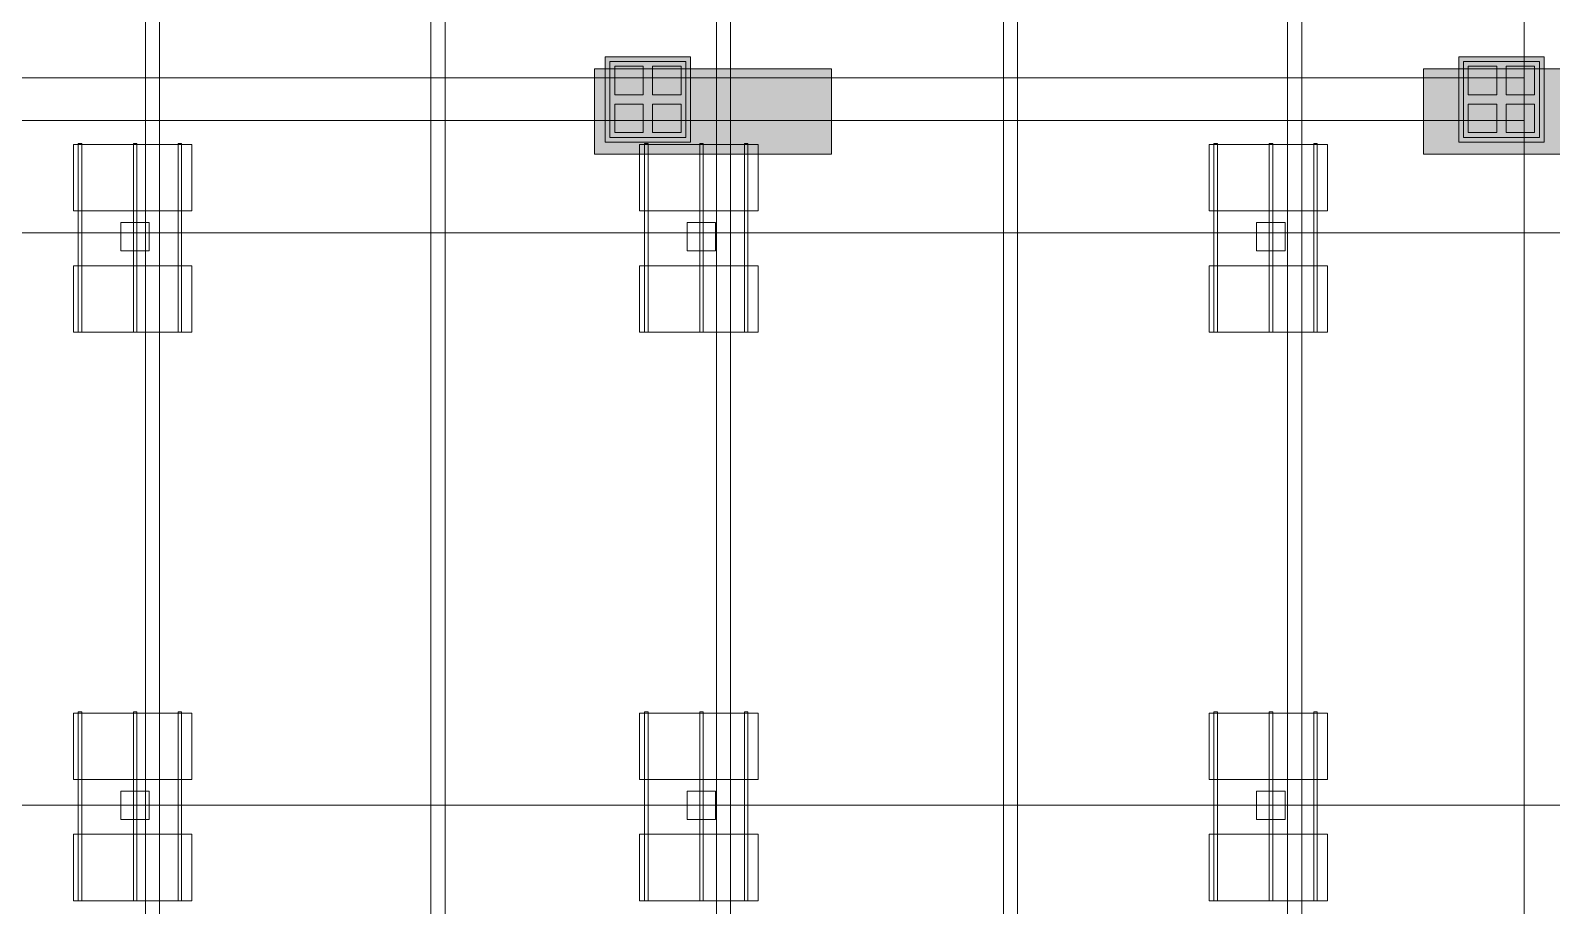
# Model space of a CAD drawing. Header units: inches. Extents: x -10671 to 1761, y -674 to 7170.
# Drawn here: x -7479 to -6837, y 2918 to 3287 of the extents above; entities that cross this region are included whole.
import ezdxf

# ---------------------------------------------------------------- set-up
doc = ezdxf.new("R2010")
doc.units = ezdxf.units.IN
doc.header["$LTSCALE"] = 19.2
doc.header["$MEASUREMENT"] = 0
for name, color, linetype, lineweight, true_color in [('DWG-bldg-utility box', 3, 'Continuous', 18, 0x00ff00), ('Venue-NO HANG ZONE', 7, 'Continuous', 15, 0xdd0000), ('Venue-Rigging Steel-High', 7, 'Continuous', 5, 0x800000), ('Venue-Rigging Steel-Low', 7, 'Continuous', 5, 0x0000dd)]:
    doc.layers.add(name, color=color, linetype=linetype, lineweight=lineweight, true_color=true_color)
for name, color, linetype, lineweight in [('Venue-Ceiling-Lights', 7, 'Continuous', 5), ('Venue-Ceiling-Lights Circuits', 7, 'Continuous', 5), ('Venue-Floor Pockets', 7, 'Continuous', 5)]:
    doc.layers.add(name, color=color, linetype=linetype, lineweight=lineweight)

# ---------------------------------------------------------------- blocks, each defined once
blk = doc.blocks.new('FLOORBOX')
at = {"layer": 'Venue-Floor Pockets', "linetype": 'Continuous', "lineweight": 0, "true_color": 0xaaaaaa}
blk.add_hatch(color=253, dxfattribs=at).paths.add_polyline_path([(-18, 18), (18, 18), (18, -18), (-18, -18)])
at = {"layer": 'Venue-Floor Pockets', "linetype": 'Continuous', "lineweight": 0, "true_color": 0xbbbbbb}
blk.add_hatch(color=9, dxfattribs=at).paths.add_polyline_path([(-16, 16), (16, 16), (16, -16), (-16, -16)])
at = {"layer": 'Venue-Floor Pockets', "linetype": 'Continuous', "lineweight": 0, "true_color": 0xdddddd}
for points in [[(-14, 14), (-2, 14), (-2, 2), (-14, 2)], [(2, 14), (14, 14), (14, 2), (2, 2)], [(-14, -2), (-2, -2), (-2, -14), (-14, -14)], [(2, -2), (14, -2), (14, -14), (2, -14)]]:
    blk.add_hatch(color=254, dxfattribs=at).paths.add_polyline_path(points)
at = {"layer": 'Venue-Floor Pockets', "color": 7, "linetype": 'Continuous', "lineweight": 5, "flags": 128}
for points in [[(-18, 18), (18, 18), (18, -18), (-18, -18)], [(-16, 16), (16, 16), (16, -16), (-16, -16)], [(-14, 14), (-2, 14), (-2, 2), (-14, 2)], [(2, 14), (14, 14), (14, 2), (2, 2)], [(-14, -2), (-2, -2), (-2, -14), (-14, -14)], [(2, -2), (14, -2), (14, -14), (2, -14)]]:
    blk.add_lwpolyline(points, close=True, dxfattribs=at)
blk = doc.blocks.new('Group-760-1')
at = {"layer": 'Venue-Ceiling-Lights', "color": 7, "linetype": 'Continuous', "lineweight": 5}
for points in [[(-7460.57, 3160.18, 355.98), (-7460.57, 3160.18, 359.98), (-7460.57, 3188.18, 359.98), (-7460.57, 3188.18, 355.98)], [(-7460.57, 3188.18, 355.98), (-7460.57, 3188.18, 359.98), (-7410.57, 3188.18, 359.98), (-7410.57, 3188.18, 355.98)], [(-7410.57, 3188.18, 359.98), (-7460.57, 3188.18, 359.98), (-7460.57, 3160.18, 359.98), (-7410.57, 3160.18, 359.98)], [(-7410.57, 3160.18, 355.98), (-7460.57, 3160.18, 355.98), (-7460.57, 3188.18, 355.98), (-7410.57, 3188.18, 355.98)], [(-7410.57, 3188.18, 355.98), (-7410.57, 3188.18, 359.98), (-7410.57, 3160.18, 359.98), (-7410.57, 3160.18, 355.98)], [(-7410.57, 3160.18, 355.98), (-7410.57, 3160.18, 359.98), (-7460.57, 3160.18, 359.98), (-7460.57, 3160.18, 355.98)]]:
    blk.add_3dface(points, dxfattribs=at)
blk = doc.blocks.new('Group-761-1')
at = {"layer": 'Venue-Ceiling-Lights', "color": 7, "linetype": 'Continuous', "lineweight": 5}
for points in [[(-7416.42, 3160.18, 360.05), (-7416.42, 3160.18, 361.05), (-7416.42, 3239.77, 361.05), (-7416.42, 3239.77, 360.05)], [(-7416.42, 3239.77, 360.05), (-7416.42, 3239.77, 361.05), (-7414.92, 3239.77, 361.05), (-7414.92, 3239.77, 360.05)], [(-7414.92, 3239.77, 361.05), (-7416.42, 3239.77, 361.05), (-7416.42, 3160.18, 361.05), (-7414.92, 3160.18, 361.05)], [(-7414.92, 3160.18, 360.05), (-7416.42, 3160.18, 360.05), (-7416.42, 3239.77, 360.05), (-7414.92, 3239.77, 360.05)], [(-7414.92, 3239.77, 360.05), (-7414.92, 3239.77, 361.05), (-7414.92, 3160.18, 361.05), (-7414.92, 3160.18, 360.05)], [(-7414.92, 3160.18, 360.05), (-7414.92, 3160.18, 361.05), (-7416.42, 3160.18, 361.05), (-7416.42, 3160.18, 360.05)]]:
    blk.add_3dface(points, dxfattribs=at)
blk = doc.blocks.new('Group-762-1')
at = {"layer": 'Venue-Ceiling-Lights', "color": 7, "linetype": 'Continuous', "lineweight": 5}
for points in [[(-7435.24, 3160.18, 360.05), (-7435.24, 3160.18, 361.05), (-7435.24, 3239.77, 361.05), (-7435.24, 3239.77, 360.05)], [(-7435.24, 3239.77, 360.05), (-7435.24, 3239.77, 361.05), (-7433.74, 3239.77, 361.05), (-7433.74, 3239.77, 360.05)], [(-7433.74, 3239.77, 361.05), (-7435.24, 3239.77, 361.05), (-7435.24, 3160.18, 361.05), (-7433.74, 3160.18, 361.05)], [(-7433.74, 3160.18, 360.05), (-7435.24, 3160.18, 360.05), (-7435.24, 3239.77, 360.05), (-7433.74, 3239.77, 360.05)], [(-7433.74, 3239.77, 360.05), (-7433.74, 3239.77, 361.05), (-7433.74, 3160.18, 361.05), (-7433.74, 3160.18, 360.05)], [(-7433.74, 3160.18, 360.05), (-7433.74, 3160.18, 361.05), (-7435.24, 3160.18, 361.05), (-7435.24, 3160.18, 360.05)]]:
    blk.add_3dface(points, dxfattribs=at)
blk = doc.blocks.new('Group-763-1')
at = {"layer": 'Venue-Ceiling-Lights', "color": 7, "linetype": 'Continuous', "lineweight": 5}
for points in [[(-7458.52, 3160.18, 360.05), (-7458.52, 3160.18, 361.05), (-7458.52, 3239.77, 361.05), (-7458.52, 3239.77, 360.05)], [(-7458.52, 3239.77, 360.05), (-7458.52, 3239.77, 361.05), (-7457.02, 3239.77, 361.05), (-7457.02, 3239.77, 360.05)], [(-7457.02, 3239.77, 361.05), (-7458.52, 3239.77, 361.05), (-7458.52, 3160.18, 361.05), (-7457.02, 3160.18, 361.05)], [(-7457.02, 3160.18, 360.05), (-7458.52, 3160.18, 360.05), (-7458.52, 3239.77, 360.05), (-7457.02, 3239.77, 360.05)], [(-7457.02, 3239.77, 360.05), (-7457.02, 3239.77, 361.05), (-7457.02, 3160.18, 361.05), (-7457.02, 3160.18, 360.05)], [(-7457.02, 3160.18, 360.05), (-7457.02, 3160.18, 361.05), (-7458.52, 3160.18, 361.05), (-7458.52, 3160.18, 360.05)]]:
    blk.add_3dface(points, dxfattribs=at)
blk = doc.blocks.new('Group-764-1')
at = {"layer": 'Venue-Ceiling-Lights', "color": 7, "linetype": 'Continuous', "lineweight": 5}
for points in [[(-7460.57, 3211.33, 355.98), (-7460.57, 3211.33, 359.98), (-7460.57, 3239.33, 359.98), (-7460.57, 3239.33, 355.98)], [(-7460.57, 3239.33, 355.98), (-7460.57, 3239.33, 359.98), (-7410.57, 3239.33, 359.98), (-7410.57, 3239.33, 355.98)], [(-7410.57, 3239.33, 359.98), (-7460.57, 3239.33, 359.98), (-7460.57, 3211.33, 359.98), (-7410.57, 3211.33, 359.98)], [(-7410.57, 3211.33, 355.98), (-7460.57, 3211.33, 355.98), (-7460.57, 3239.33, 355.98), (-7410.57, 3239.33, 355.98)], [(-7410.57, 3239.33, 355.98), (-7410.57, 3239.33, 359.98), (-7410.57, 3211.33, 359.98), (-7410.57, 3211.33, 355.98)], [(-7410.57, 3211.33, 355.98), (-7410.57, 3211.33, 359.98), (-7460.57, 3211.33, 359.98), (-7460.57, 3211.33, 355.98)]]:
    blk.add_3dface(points, dxfattribs=at)
blk = doc.blocks.new('Group-765-1')
at = {"layer": 'Venue-Ceiling-Lights', "color": 7, "linetype": 'Continuous', "lineweight": 5}
for points in [[(-7440.53, 3206.41, 350), (-7440.53, 3206.41, 356), (-7428.53, 3206.41, 356), (-7428.53, 3206.41, 350)], [(-7440.53, 3194.41, 350), (-7440.53, 3194.41, 356), (-7440.53, 3206.41, 356), (-7440.53, 3206.41, 350)], [(-7428.53, 3206.41, 356), (-7440.53, 3206.41, 356), (-7440.53, 3194.41, 356), (-7428.53, 3194.41, 356)], [(-7428.53, 3194.41, 350), (-7440.53, 3194.41, 350), (-7440.53, 3206.41, 350), (-7428.53, 3206.41, 350)], [(-7428.53, 3206.41, 350), (-7428.53, 3206.41, 356), (-7428.53, 3194.41, 356), (-7428.53, 3194.41, 350)], [(-7428.53, 3194.41, 350), (-7428.53, 3194.41, 356), (-7440.53, 3194.41, 356), (-7440.53, 3194.41, 350)]]:
    blk.add_3dface(points, dxfattribs=at)
blk = doc.blocks.new('Group-766-1')
at = {"layer": 'Venue-Ceiling-Lights', "color": 7}
for name in ['Group-764-1', 'Group-763-1', 'Group-762-1', 'Group-761-1', 'Group-760-1']:
    blk.add_blockref(name, (0, 0), dxfattribs=at)
at = {"layer": 'Venue-Ceiling-Lights', "color": 1, "true_color": 0xff0000}
blk.add_blockref('Group-765-1', (0, 0), dxfattribs=at)
blk = doc.blocks.new('Group-767-1')
at = {"layer": 'Venue-Ceiling-Lights', "color": 7, "linetype": 'Continuous', "lineweight": 5}
for points in [[(-7460.57, 2920.38, 355.98), (-7460.57, 2920.38, 359.98), (-7460.57, 2948.38, 359.98), (-7460.57, 2948.38, 355.98)], [(-7460.57, 2948.38, 355.98), (-7460.57, 2948.38, 359.98), (-7410.57, 2948.38, 359.98), (-7410.57, 2948.38, 355.98)], [(-7410.57, 2948.38, 359.98), (-7460.57, 2948.38, 359.98), (-7460.57, 2920.38, 359.98), (-7410.57, 2920.38, 359.98)], [(-7410.57, 2920.38, 355.98), (-7460.57, 2920.38, 355.98), (-7460.57, 2948.38, 355.98), (-7410.57, 2948.38, 355.98)], [(-7410.57, 2948.38, 355.98), (-7410.57, 2948.38, 359.98), (-7410.57, 2920.38, 359.98), (-7410.57, 2920.38, 355.98)], [(-7410.57, 2920.38, 355.98), (-7410.57, 2920.38, 359.98), (-7460.57, 2920.38, 359.98), (-7460.57, 2920.38, 355.98)]]:
    blk.add_3dface(points, dxfattribs=at)
blk = doc.blocks.new('Group-768-1')
at = {"layer": 'Venue-Ceiling-Lights', "color": 7, "linetype": 'Continuous', "lineweight": 5}
for points in [[(-7416.42, 2920.38, 360.05), (-7416.42, 2920.38, 361.05), (-7416.42, 2999.97, 361.05), (-7416.42, 2999.97, 360.05)], [(-7416.42, 2999.97, 360.05), (-7416.42, 2999.97, 361.05), (-7414.92, 2999.97, 361.05), (-7414.92, 2999.97, 360.05)], [(-7414.92, 2999.97, 361.05), (-7416.42, 2999.97, 361.05), (-7416.42, 2920.38, 361.05), (-7414.92, 2920.38, 361.05)], [(-7414.92, 2920.38, 360.05), (-7416.42, 2920.38, 360.05), (-7416.42, 2999.97, 360.05), (-7414.92, 2999.97, 360.05)], [(-7414.92, 2999.97, 360.05), (-7414.92, 2999.97, 361.05), (-7414.92, 2920.38, 361.05), (-7414.92, 2920.38, 360.05)], [(-7414.92, 2920.38, 360.05), (-7414.92, 2920.38, 361.05), (-7416.42, 2920.38, 361.05), (-7416.42, 2920.38, 360.05)]]:
    blk.add_3dface(points, dxfattribs=at)
blk = doc.blocks.new('Group-769-1')
at = {"layer": 'Venue-Ceiling-Lights', "color": 7, "linetype": 'Continuous', "lineweight": 5}
for points in [[(-7435.24, 2920.38, 360.05), (-7435.24, 2920.38, 361.05), (-7435.24, 2999.97, 361.05), (-7435.24, 2999.97, 360.05)], [(-7435.24, 2999.97, 360.05), (-7435.24, 2999.97, 361.05), (-7433.74, 2999.97, 361.05), (-7433.74, 2999.97, 360.05)], [(-7433.74, 2999.97, 361.05), (-7435.24, 2999.97, 361.05), (-7435.24, 2920.38, 361.05), (-7433.74, 2920.38, 361.05)], [(-7433.74, 2920.38, 360.05), (-7435.24, 2920.38, 360.05), (-7435.24, 2999.97, 360.05), (-7433.74, 2999.97, 360.05)], [(-7433.74, 2999.97, 360.05), (-7433.74, 2999.97, 361.05), (-7433.74, 2920.38, 361.05), (-7433.74, 2920.38, 360.05)], [(-7433.74, 2920.38, 360.05), (-7433.74, 2920.38, 361.05), (-7435.24, 2920.38, 361.05), (-7435.24, 2920.38, 360.05)]]:
    blk.add_3dface(points, dxfattribs=at)
blk = doc.blocks.new('Group-770-1')
at = {"layer": 'Venue-Ceiling-Lights', "color": 7, "linetype": 'Continuous', "lineweight": 5}
for points in [[(-7458.52, 2920.38, 360.05), (-7458.52, 2920.38, 361.05), (-7458.52, 2999.97, 361.05), (-7458.52, 2999.97, 360.05)], [(-7458.52, 2999.97, 360.05), (-7458.52, 2999.97, 361.05), (-7457.02, 2999.97, 361.05), (-7457.02, 2999.97, 360.05)], [(-7457.02, 2999.97, 361.05), (-7458.52, 2999.97, 361.05), (-7458.52, 2920.38, 361.05), (-7457.02, 2920.38, 361.05)], [(-7457.02, 2920.38, 360.05), (-7458.52, 2920.38, 360.05), (-7458.52, 2999.97, 360.05), (-7457.02, 2999.97, 360.05)], [(-7457.02, 2999.97, 360.05), (-7457.02, 2999.97, 361.05), (-7457.02, 2920.38, 361.05), (-7457.02, 2920.38, 360.05)], [(-7457.02, 2920.38, 360.05), (-7457.02, 2920.38, 361.05), (-7458.52, 2920.38, 361.05), (-7458.52, 2920.38, 360.05)]]:
    blk.add_3dface(points, dxfattribs=at)
blk = doc.blocks.new('Group-771-1')
at = {"layer": 'Venue-Ceiling-Lights', "color": 7, "linetype": 'Continuous', "lineweight": 5}
for points in [[(-7460.57, 2971.54, 355.98), (-7460.57, 2971.54, 359.98), (-7460.57, 2999.54, 359.98), (-7460.57, 2999.54, 355.98)], [(-7460.57, 2999.54, 355.98), (-7460.57, 2999.54, 359.98), (-7410.57, 2999.54, 359.98), (-7410.57, 2999.54, 355.98)], [(-7410.57, 2999.54, 359.98), (-7460.57, 2999.54, 359.98), (-7460.57, 2971.54, 359.98), (-7410.57, 2971.54, 359.98)], [(-7410.57, 2971.54, 355.98), (-7460.57, 2971.54, 355.98), (-7460.57, 2999.54, 355.98), (-7410.57, 2999.54, 355.98)], [(-7410.57, 2999.54, 355.98), (-7410.57, 2999.54, 359.98), (-7410.57, 2971.54, 359.98), (-7410.57, 2971.54, 355.98)], [(-7410.57, 2971.54, 355.98), (-7410.57, 2971.54, 359.98), (-7460.57, 2971.54, 359.98), (-7460.57, 2971.54, 355.98)]]:
    blk.add_3dface(points, dxfattribs=at)
blk = doc.blocks.new('Group-772-1')
at = {"layer": 'Venue-Ceiling-Lights', "color": 7, "linetype": 'Continuous', "lineweight": 5}
for points in [[(-7440.53, 2966.62, 350), (-7440.53, 2966.62, 356), (-7428.53, 2966.62, 356), (-7428.53, 2966.62, 350)], [(-7440.53, 2954.62, 350), (-7440.53, 2954.62, 356), (-7440.53, 2966.62, 356), (-7440.53, 2966.62, 350)], [(-7428.53, 2966.62, 356), (-7440.53, 2966.62, 356), (-7440.53, 2954.62, 356), (-7428.53, 2954.62, 356)], [(-7428.53, 2954.62, 350), (-7440.53, 2954.62, 350), (-7440.53, 2966.62, 350), (-7428.53, 2966.62, 350)], [(-7428.53, 2966.62, 350), (-7428.53, 2966.62, 356), (-7428.53, 2954.62, 356), (-7428.53, 2954.62, 350)], [(-7428.53, 2954.62, 350), (-7428.53, 2954.62, 356), (-7440.53, 2954.62, 356), (-7440.53, 2954.62, 350)]]:
    blk.add_3dface(points, dxfattribs=at)
blk = doc.blocks.new('Group-773-1')
at = {"layer": 'Venue-Ceiling-Lights', "color": 7}
for name in ['Group-771-1', 'Group-770-1', 'Group-769-1', 'Group-768-1', 'Group-767-1']:
    blk.add_blockref(name, (0, 0), dxfattribs=at)
at = {"layer": 'Venue-Ceiling-Lights', "color": 1, "true_color": 0xff0000}
blk.add_blockref('Group-772-1', (0, 0), dxfattribs=at)
blk = doc.blocks.new('Group-858-1')
at = {"layer": 'Venue-Ceiling-Lights', "color": 7, "linetype": 'Continuous', "lineweight": 5}
for points in [[(-7221.73, 3160.18, 355.98), (-7221.73, 3160.18, 359.98), (-7221.73, 3188.18, 359.98), (-7221.73, 3188.18, 355.98)], [(-7221.73, 3188.18, 355.98), (-7221.73, 3188.18, 359.98), (-7171.73, 3188.18, 359.98), (-7171.73, 3188.18, 355.98)], [(-7171.73, 3188.18, 359.98), (-7221.73, 3188.18, 359.98), (-7221.73, 3160.18, 359.98), (-7171.73, 3160.18, 359.98)], [(-7171.73, 3160.18, 355.98), (-7221.73, 3160.18, 355.98), (-7221.73, 3188.18, 355.98), (-7171.73, 3188.18, 355.98)], [(-7171.73, 3188.18, 355.98), (-7171.73, 3188.18, 359.98), (-7171.73, 3160.18, 359.98), (-7171.73, 3160.18, 355.98)], [(-7171.73, 3160.18, 355.98), (-7171.73, 3160.18, 359.98), (-7221.73, 3160.18, 359.98), (-7221.73, 3160.18, 355.98)]]:
    blk.add_3dface(points, dxfattribs=at)
blk = doc.blocks.new('Group-859-1')
at = {"layer": 'Venue-Ceiling-Lights', "color": 7, "linetype": 'Continuous', "lineweight": 5}
for points in [[(-7177.58, 3160.18, 360.05), (-7177.58, 3160.18, 361.05), (-7177.58, 3239.77, 361.05), (-7177.58, 3239.77, 360.05)], [(-7177.58, 3239.77, 360.05), (-7177.58, 3239.77, 361.05), (-7176.08, 3239.77, 361.05), (-7176.08, 3239.77, 360.05)], [(-7176.08, 3239.77, 361.05), (-7177.58, 3239.77, 361.05), (-7177.58, 3160.18, 361.05), (-7176.08, 3160.18, 361.05)], [(-7176.08, 3160.18, 360.05), (-7177.58, 3160.18, 360.05), (-7177.58, 3239.77, 360.05), (-7176.08, 3239.77, 360.05)], [(-7176.08, 3239.77, 360.05), (-7176.08, 3239.77, 361.05), (-7176.08, 3160.18, 361.05), (-7176.08, 3160.18, 360.05)], [(-7176.08, 3160.18, 360.05), (-7176.08, 3160.18, 361.05), (-7177.58, 3160.18, 361.05), (-7177.58, 3160.18, 360.05)]]:
    blk.add_3dface(points, dxfattribs=at)
blk = doc.blocks.new('Group-860-1')
at = {"layer": 'Venue-Ceiling-Lights', "color": 7, "linetype": 'Continuous', "lineweight": 5}
for points in [[(-7196.4, 3160.18, 360.05), (-7196.4, 3160.18, 361.05), (-7196.4, 3239.77, 361.05), (-7196.4, 3239.77, 360.05)], [(-7196.4, 3239.77, 360.05), (-7196.4, 3239.77, 361.05), (-7194.9, 3239.77, 361.05), (-7194.9, 3239.77, 360.05)], [(-7194.9, 3239.77, 361.05), (-7196.4, 3239.77, 361.05), (-7196.4, 3160.18, 361.05), (-7194.9, 3160.18, 361.05)], [(-7194.9, 3160.18, 360.05), (-7196.4, 3160.18, 360.05), (-7196.4, 3239.77, 360.05), (-7194.9, 3239.77, 360.05)], [(-7194.9, 3239.77, 360.05), (-7194.9, 3239.77, 361.05), (-7194.9, 3160.18, 361.05), (-7194.9, 3160.18, 360.05)], [(-7194.9, 3160.18, 360.05), (-7194.9, 3160.18, 361.05), (-7196.4, 3160.18, 361.05), (-7196.4, 3160.18, 360.05)]]:
    blk.add_3dface(points, dxfattribs=at)
blk = doc.blocks.new('Group-861-1')
at = {"layer": 'Venue-Ceiling-Lights', "color": 7, "linetype": 'Continuous', "lineweight": 5}
for points in [[(-7219.68, 3160.18, 360.05), (-7219.68, 3160.18, 361.05), (-7219.68, 3239.77, 361.05), (-7219.68, 3239.77, 360.05)], [(-7219.68, 3239.77, 360.05), (-7219.68, 3239.77, 361.05), (-7218.18, 3239.77, 361.05), (-7218.18, 3239.77, 360.05)], [(-7218.18, 3239.77, 361.05), (-7219.68, 3239.77, 361.05), (-7219.68, 3160.18, 361.05), (-7218.18, 3160.18, 361.05)], [(-7218.18, 3160.18, 360.05), (-7219.68, 3160.18, 360.05), (-7219.68, 3239.77, 360.05), (-7218.18, 3239.77, 360.05)], [(-7218.18, 3239.77, 360.05), (-7218.18, 3239.77, 361.05), (-7218.18, 3160.18, 361.05), (-7218.18, 3160.18, 360.05)], [(-7218.18, 3160.18, 360.05), (-7218.18, 3160.18, 361.05), (-7219.68, 3160.18, 361.05), (-7219.68, 3160.18, 360.05)]]:
    blk.add_3dface(points, dxfattribs=at)
blk = doc.blocks.new('Group-862-1')
at = {"layer": 'Venue-Ceiling-Lights', "color": 7, "linetype": 'Continuous', "lineweight": 5}
for points in [[(-7221.73, 3211.33, 355.98), (-7221.73, 3211.33, 359.98), (-7221.73, 3239.33, 359.98), (-7221.73, 3239.33, 355.98)], [(-7221.73, 3239.33, 355.98), (-7221.73, 3239.33, 359.98), (-7171.73, 3239.33, 359.98), (-7171.73, 3239.33, 355.98)], [(-7171.73, 3239.33, 359.98), (-7221.73, 3239.33, 359.98), (-7221.73, 3211.33, 359.98), (-7171.73, 3211.33, 359.98)], [(-7171.73, 3211.33, 355.98), (-7221.73, 3211.33, 355.98), (-7221.73, 3239.33, 355.98), (-7171.73, 3239.33, 355.98)], [(-7171.73, 3239.33, 355.98), (-7171.73, 3239.33, 359.98), (-7171.73, 3211.33, 359.98), (-7171.73, 3211.33, 355.98)], [(-7171.73, 3211.33, 355.98), (-7171.73, 3211.33, 359.98), (-7221.73, 3211.33, 359.98), (-7221.73, 3211.33, 355.98)]]:
    blk.add_3dface(points, dxfattribs=at)
blk = doc.blocks.new('Group-863-1')
at = {"layer": 'Venue-Ceiling-Lights', "color": 7, "linetype": 'Continuous', "lineweight": 5}
for points in [[(-7201.69, 3206.41, 350), (-7201.69, 3206.41, 356), (-7189.69, 3206.41, 356), (-7189.69, 3206.41, 350)], [(-7201.69, 3194.41, 350), (-7201.69, 3194.41, 356), (-7201.69, 3206.41, 356), (-7201.69, 3206.41, 350)], [(-7189.69, 3206.41, 356), (-7201.69, 3206.41, 356), (-7201.69, 3194.41, 356), (-7189.69, 3194.41, 356)], [(-7189.69, 3194.41, 350), (-7201.69, 3194.41, 350), (-7201.69, 3206.41, 350), (-7189.69, 3206.41, 350)], [(-7189.69, 3206.41, 350), (-7189.69, 3206.41, 356), (-7189.69, 3194.41, 356), (-7189.69, 3194.41, 350)], [(-7189.69, 3194.41, 350), (-7189.69, 3194.41, 356), (-7201.69, 3194.41, 356), (-7201.69, 3194.41, 350)]]:
    blk.add_3dface(points, dxfattribs=at)
blk = doc.blocks.new('Group-864-1')
at = {"layer": 'Venue-Ceiling-Lights', "color": 7}
for name in ['Group-862-1', 'Group-861-1', 'Group-860-1', 'Group-859-1', 'Group-858-1']:
    blk.add_blockref(name, (0, 0), dxfattribs=at)
at = {"layer": 'Venue-Ceiling-Lights', "color": 1, "true_color": 0xff0000}
blk.add_blockref('Group-863-1', (0, 0), dxfattribs=at)
blk = doc.blocks.new('Group-865-1')
at = {"layer": 'Venue-Ceiling-Lights', "color": 7, "linetype": 'Continuous', "lineweight": 5}
for points in [[(-7221.73, 2920.38, 355.98), (-7221.73, 2920.38, 359.98), (-7221.73, 2948.38, 359.98), (-7221.73, 2948.38, 355.98)], [(-7221.73, 2948.38, 355.98), (-7221.73, 2948.38, 359.98), (-7171.73, 2948.38, 359.98), (-7171.73, 2948.38, 355.98)], [(-7171.73, 2948.38, 359.98), (-7221.73, 2948.38, 359.98), (-7221.73, 2920.38, 359.98), (-7171.73, 2920.38, 359.98)], [(-7171.73, 2920.38, 355.98), (-7221.73, 2920.38, 355.98), (-7221.73, 2948.38, 355.98), (-7171.73, 2948.38, 355.98)], [(-7171.73, 2948.38, 355.98), (-7171.73, 2948.38, 359.98), (-7171.73, 2920.38, 359.98), (-7171.73, 2920.38, 355.98)], [(-7171.73, 2920.38, 355.98), (-7171.73, 2920.38, 359.98), (-7221.73, 2920.38, 359.98), (-7221.73, 2920.38, 355.98)]]:
    blk.add_3dface(points, dxfattribs=at)
blk = doc.blocks.new('Group-866-1')
at = {"layer": 'Venue-Ceiling-Lights', "color": 7, "linetype": 'Continuous', "lineweight": 5}
for points in [[(-7177.58, 2920.38, 360.05), (-7177.58, 2920.38, 361.05), (-7177.58, 2999.97, 361.05), (-7177.58, 2999.97, 360.05)], [(-7177.58, 2999.97, 360.05), (-7177.58, 2999.97, 361.05), (-7176.08, 2999.97, 361.05), (-7176.08, 2999.97, 360.05)], [(-7176.08, 2999.97, 361.05), (-7177.58, 2999.97, 361.05), (-7177.58, 2920.38, 361.05), (-7176.08, 2920.38, 361.05)], [(-7176.08, 2920.38, 360.05), (-7177.58, 2920.38, 360.05), (-7177.58, 2999.97, 360.05), (-7176.08, 2999.97, 360.05)], [(-7176.08, 2999.97, 360.05), (-7176.08, 2999.97, 361.05), (-7176.08, 2920.38, 361.05), (-7176.08, 2920.38, 360.05)], [(-7176.08, 2920.38, 360.05), (-7176.08, 2920.38, 361.05), (-7177.58, 2920.38, 361.05), (-7177.58, 2920.38, 360.05)]]:
    blk.add_3dface(points, dxfattribs=at)
blk = doc.blocks.new('Group-867-1')
at = {"layer": 'Venue-Ceiling-Lights', "color": 7, "linetype": 'Continuous', "lineweight": 5}
for points in [[(-7196.4, 2920.38, 360.05), (-7196.4, 2920.38, 361.05), (-7196.4, 2999.97, 361.05), (-7196.4, 2999.97, 360.05)], [(-7196.4, 2999.97, 360.05), (-7196.4, 2999.97, 361.05), (-7194.9, 2999.97, 361.05), (-7194.9, 2999.97, 360.05)], [(-7194.9, 2999.97, 361.05), (-7196.4, 2999.97, 361.05), (-7196.4, 2920.38, 361.05), (-7194.9, 2920.38, 361.05)], [(-7194.9, 2920.38, 360.05), (-7196.4, 2920.38, 360.05), (-7196.4, 2999.97, 360.05), (-7194.9, 2999.97, 360.05)], [(-7194.9, 2999.97, 360.05), (-7194.9, 2999.97, 361.05), (-7194.9, 2920.38, 361.05), (-7194.9, 2920.38, 360.05)], [(-7194.9, 2920.38, 360.05), (-7194.9, 2920.38, 361.05), (-7196.4, 2920.38, 361.05), (-7196.4, 2920.38, 360.05)]]:
    blk.add_3dface(points, dxfattribs=at)
blk = doc.blocks.new('Group-868-1')
at = {"layer": 'Venue-Ceiling-Lights', "color": 7, "linetype": 'Continuous', "lineweight": 5}
for points in [[(-7219.68, 2920.38, 360.05), (-7219.68, 2920.38, 361.05), (-7219.68, 2999.97, 361.05), (-7219.68, 2999.97, 360.05)], [(-7219.68, 2999.97, 360.05), (-7219.68, 2999.97, 361.05), (-7218.18, 2999.97, 361.05), (-7218.18, 2999.97, 360.05)], [(-7218.18, 2999.97, 361.05), (-7219.68, 2999.97, 361.05), (-7219.68, 2920.38, 361.05), (-7218.18, 2920.38, 361.05)], [(-7218.18, 2920.38, 360.05), (-7219.68, 2920.38, 360.05), (-7219.68, 2999.97, 360.05), (-7218.18, 2999.97, 360.05)], [(-7218.18, 2999.97, 360.05), (-7218.18, 2999.97, 361.05), (-7218.18, 2920.38, 361.05), (-7218.18, 2920.38, 360.05)], [(-7218.18, 2920.38, 360.05), (-7218.18, 2920.38, 361.05), (-7219.68, 2920.38, 361.05), (-7219.68, 2920.38, 360.05)]]:
    blk.add_3dface(points, dxfattribs=at)
blk = doc.blocks.new('Group-869-1')
at = {"layer": 'Venue-Ceiling-Lights', "color": 7, "linetype": 'Continuous', "lineweight": 5}
for points in [[(-7221.73, 2971.54, 355.98), (-7221.73, 2971.54, 359.98), (-7221.73, 2999.54, 359.98), (-7221.73, 2999.54, 355.98)], [(-7221.73, 2999.54, 355.98), (-7221.73, 2999.54, 359.98), (-7171.73, 2999.54, 359.98), (-7171.73, 2999.54, 355.98)], [(-7171.73, 2999.54, 359.98), (-7221.73, 2999.54, 359.98), (-7221.73, 2971.54, 359.98), (-7171.73, 2971.54, 359.98)], [(-7171.73, 2971.54, 355.98), (-7221.73, 2971.54, 355.98), (-7221.73, 2999.54, 355.98), (-7171.73, 2999.54, 355.98)], [(-7171.73, 2999.54, 355.98), (-7171.73, 2999.54, 359.98), (-7171.73, 2971.54, 359.98), (-7171.73, 2971.54, 355.98)], [(-7171.73, 2971.54, 355.98), (-7171.73, 2971.54, 359.98), (-7221.73, 2971.54, 359.98), (-7221.73, 2971.54, 355.98)]]:
    blk.add_3dface(points, dxfattribs=at)
blk = doc.blocks.new('Group-870-1')
at = {"layer": 'Venue-Ceiling-Lights', "color": 7, "linetype": 'Continuous', "lineweight": 5}
for points in [[(-7201.69, 2966.62, 350), (-7201.69, 2966.62, 356), (-7189.69, 2966.62, 356), (-7189.69, 2966.62, 350)], [(-7201.69, 2954.62, 350), (-7201.69, 2954.62, 356), (-7201.69, 2966.62, 356), (-7201.69, 2966.62, 350)], [(-7189.69, 2966.62, 356), (-7201.69, 2966.62, 356), (-7201.69, 2954.62, 356), (-7189.69, 2954.62, 356)], [(-7189.69, 2954.62, 350), (-7201.69, 2954.62, 350), (-7201.69, 2966.62, 350), (-7189.69, 2966.62, 350)], [(-7189.69, 2966.62, 350), (-7189.69, 2966.62, 356), (-7189.69, 2954.62, 356), (-7189.69, 2954.62, 350)], [(-7189.69, 2954.62, 350), (-7189.69, 2954.62, 356), (-7201.69, 2954.62, 356), (-7201.69, 2954.62, 350)]]:
    blk.add_3dface(points, dxfattribs=at)
blk = doc.blocks.new('Group-871-1')
at = {"layer": 'Venue-Ceiling-Lights', "color": 7}
for name in ['Group-869-1', 'Group-868-1', 'Group-867-1', 'Group-866-1', 'Group-865-1']:
    blk.add_blockref(name, (0, 0), dxfattribs=at)
at = {"layer": 'Venue-Ceiling-Lights', "color": 1, "true_color": 0xff0000}
blk.add_blockref('Group-870-1', (0, 0), dxfattribs=at)
blk = doc.blocks.new('Group-956-1')
at = {"layer": 'Venue-Ceiling-Lights', "color": 7, "linetype": 'Continuous', "lineweight": 5}
for points in [[(-6981.57, 3160.18, 355.98), (-6981.57, 3160.18, 359.98), (-6981.57, 3188.18, 359.98), (-6981.57, 3188.18, 355.98)], [(-6981.57, 3188.18, 355.98), (-6981.57, 3188.18, 359.98), (-6931.57, 3188.18, 359.98), (-6931.57, 3188.18, 355.98)], [(-6931.57, 3188.18, 359.98), (-6981.57, 3188.18, 359.98), (-6981.57, 3160.18, 359.98), (-6931.57, 3160.18, 359.98)], [(-6931.57, 3160.18, 355.98), (-6981.57, 3160.18, 355.98), (-6981.57, 3188.18, 355.98), (-6931.57, 3188.18, 355.98)], [(-6931.57, 3188.18, 355.98), (-6931.57, 3188.18, 359.98), (-6931.57, 3160.18, 359.98), (-6931.57, 3160.18, 355.98)], [(-6931.57, 3160.18, 355.98), (-6931.57, 3160.18, 359.98), (-6981.57, 3160.18, 359.98), (-6981.57, 3160.18, 355.98)]]:
    blk.add_3dface(points, dxfattribs=at)
blk = doc.blocks.new('Group-957-1')
at = {"layer": 'Venue-Ceiling-Lights', "color": 7, "linetype": 'Continuous', "lineweight": 5}
for points in [[(-6937.42, 3160.18, 360.05), (-6937.42, 3160.18, 361.05), (-6937.42, 3239.77, 361.05), (-6937.42, 3239.77, 360.05)], [(-6937.42, 3239.77, 360.05), (-6937.42, 3239.77, 361.05), (-6935.92, 3239.77, 361.05), (-6935.92, 3239.77, 360.05)], [(-6935.92, 3239.77, 361.05), (-6937.42, 3239.77, 361.05), (-6937.42, 3160.18, 361.05), (-6935.92, 3160.18, 361.05)], [(-6935.92, 3160.18, 360.05), (-6937.42, 3160.18, 360.05), (-6937.42, 3239.77, 360.05), (-6935.92, 3239.77, 360.05)], [(-6935.92, 3239.77, 360.05), (-6935.92, 3239.77, 361.05), (-6935.92, 3160.18, 361.05), (-6935.92, 3160.18, 360.05)], [(-6935.92, 3160.18, 360.05), (-6935.92, 3160.18, 361.05), (-6937.42, 3160.18, 361.05), (-6937.42, 3160.18, 360.05)]]:
    blk.add_3dface(points, dxfattribs=at)
blk = doc.blocks.new('Group-958-1')
at = {"layer": 'Venue-Ceiling-Lights', "color": 7, "linetype": 'Continuous', "lineweight": 5}
for points in [[(-6956.24, 3160.18, 360.05), (-6956.24, 3160.18, 361.05), (-6956.24, 3239.77, 361.05), (-6956.24, 3239.77, 360.05)], [(-6956.24, 3239.77, 360.05), (-6956.24, 3239.77, 361.05), (-6954.74, 3239.77, 361.05), (-6954.74, 3239.77, 360.05)], [(-6954.74, 3239.77, 361.05), (-6956.24, 3239.77, 361.05), (-6956.24, 3160.18, 361.05), (-6954.74, 3160.18, 361.05)], [(-6954.74, 3160.18, 360.05), (-6956.24, 3160.18, 360.05), (-6956.24, 3239.77, 360.05), (-6954.74, 3239.77, 360.05)], [(-6954.74, 3239.77, 360.05), (-6954.74, 3239.77, 361.05), (-6954.74, 3160.18, 361.05), (-6954.74, 3160.18, 360.05)], [(-6954.74, 3160.18, 360.05), (-6954.74, 3160.18, 361.05), (-6956.24, 3160.18, 361.05), (-6956.24, 3160.18, 360.05)]]:
    blk.add_3dface(points, dxfattribs=at)
blk = doc.blocks.new('Group-959-1')
at = {"layer": 'Venue-Ceiling-Lights', "color": 7, "linetype": 'Continuous', "lineweight": 5}
for points in [[(-6979.52, 3160.18, 360.05), (-6979.52, 3160.18, 361.05), (-6979.52, 3239.77, 361.05), (-6979.52, 3239.77, 360.05)], [(-6979.52, 3239.77, 360.05), (-6979.52, 3239.77, 361.05), (-6978.02, 3239.77, 361.05), (-6978.02, 3239.77, 360.05)], [(-6978.02, 3239.77, 361.05), (-6979.52, 3239.77, 361.05), (-6979.52, 3160.18, 361.05), (-6978.02, 3160.18, 361.05)], [(-6978.02, 3160.18, 360.05), (-6979.52, 3160.18, 360.05), (-6979.52, 3239.77, 360.05), (-6978.02, 3239.77, 360.05)], [(-6978.02, 3239.77, 360.05), (-6978.02, 3239.77, 361.05), (-6978.02, 3160.18, 361.05), (-6978.02, 3160.18, 360.05)], [(-6978.02, 3160.18, 360.05), (-6978.02, 3160.18, 361.05), (-6979.52, 3160.18, 361.05), (-6979.52, 3160.18, 360.05)]]:
    blk.add_3dface(points, dxfattribs=at)
blk = doc.blocks.new('Group-960-1')
at = {"layer": 'Venue-Ceiling-Lights', "color": 7, "linetype": 'Continuous', "lineweight": 5}
for points in [[(-6981.57, 3211.33, 355.98), (-6981.57, 3211.33, 359.98), (-6981.57, 3239.33, 359.98), (-6981.57, 3239.33, 355.98)], [(-6981.57, 3239.33, 355.98), (-6981.57, 3239.33, 359.98), (-6931.57, 3239.33, 359.98), (-6931.57, 3239.33, 355.98)], [(-6931.57, 3239.33, 359.98), (-6981.57, 3239.33, 359.98), (-6981.57, 3211.33, 359.98), (-6931.57, 3211.33, 359.98)], [(-6931.57, 3211.33, 355.98), (-6981.57, 3211.33, 355.98), (-6981.57, 3239.33, 355.98), (-6931.57, 3239.33, 355.98)], [(-6931.57, 3239.33, 355.98), (-6931.57, 3239.33, 359.98), (-6931.57, 3211.33, 359.98), (-6931.57, 3211.33, 355.98)], [(-6931.57, 3211.33, 355.98), (-6931.57, 3211.33, 359.98), (-6981.57, 3211.33, 359.98), (-6981.57, 3211.33, 355.98)]]:
    blk.add_3dface(points, dxfattribs=at)
blk = doc.blocks.new('Group-961-1')
at = {"layer": 'Venue-Ceiling-Lights', "color": 7, "linetype": 'Continuous', "lineweight": 5}
for points in [[(-6961.53, 3206.41, 350), (-6961.53, 3206.41, 356), (-6949.53, 3206.41, 356), (-6949.53, 3206.41, 350)], [(-6961.53, 3194.41, 350), (-6961.53, 3194.41, 356), (-6961.53, 3206.41, 356), (-6961.53, 3206.41, 350)], [(-6949.53, 3206.41, 356), (-6961.53, 3206.41, 356), (-6961.53, 3194.41, 356), (-6949.53, 3194.41, 356)], [(-6949.53, 3194.41, 350), (-6961.53, 3194.41, 350), (-6961.53, 3206.41, 350), (-6949.53, 3206.41, 350)], [(-6949.53, 3206.41, 350), (-6949.53, 3206.41, 356), (-6949.53, 3194.41, 356), (-6949.53, 3194.41, 350)], [(-6949.53, 3194.41, 350), (-6949.53, 3194.41, 356), (-6961.53, 3194.41, 356), (-6961.53, 3194.41, 350)]]:
    blk.add_3dface(points, dxfattribs=at)
blk = doc.blocks.new('Group-962-1')
at = {"layer": 'Venue-Ceiling-Lights', "color": 7}
for name in ['Group-960-1', 'Group-959-1', 'Group-958-1', 'Group-957-1', 'Group-956-1']:
    blk.add_blockref(name, (0, 0), dxfattribs=at)
at = {"layer": 'Venue-Ceiling-Lights', "color": 1, "true_color": 0xff0000}
blk.add_blockref('Group-961-1', (0, 0), dxfattribs=at)
blk = doc.blocks.new('Group-963-1')
at = {"layer": 'Venue-Ceiling-Lights', "color": 7, "linetype": 'Continuous', "lineweight": 5}
for points in [[(-6981.57, 2920.38, 355.98), (-6981.57, 2920.38, 359.98), (-6981.57, 2948.38, 359.98), (-6981.57, 2948.38, 355.98)], [(-6981.57, 2948.38, 355.98), (-6981.57, 2948.38, 359.98), (-6931.57, 2948.38, 359.98), (-6931.57, 2948.38, 355.98)], [(-6931.57, 2948.38, 359.98), (-6981.57, 2948.38, 359.98), (-6981.57, 2920.38, 359.98), (-6931.57, 2920.38, 359.98)], [(-6931.57, 2920.38, 355.98), (-6981.57, 2920.38, 355.98), (-6981.57, 2948.38, 355.98), (-6931.57, 2948.38, 355.98)], [(-6931.57, 2948.38, 355.98), (-6931.57, 2948.38, 359.98), (-6931.57, 2920.38, 359.98), (-6931.57, 2920.38, 355.98)], [(-6931.57, 2920.38, 355.98), (-6931.57, 2920.38, 359.98), (-6981.57, 2920.38, 359.98), (-6981.57, 2920.38, 355.98)]]:
    blk.add_3dface(points, dxfattribs=at)
blk = doc.blocks.new('Group-964-1')
at = {"layer": 'Venue-Ceiling-Lights', "color": 7, "linetype": 'Continuous', "lineweight": 5}
for points in [[(-6937.42, 2920.38, 360.05), (-6937.42, 2920.38, 361.05), (-6937.42, 2999.97, 361.05), (-6937.42, 2999.97, 360.05)], [(-6937.42, 2999.97, 360.05), (-6937.42, 2999.97, 361.05), (-6935.92, 2999.97, 361.05), (-6935.92, 2999.97, 360.05)], [(-6935.92, 2999.97, 361.05), (-6937.42, 2999.97, 361.05), (-6937.42, 2920.38, 361.05), (-6935.92, 2920.38, 361.05)], [(-6935.92, 2920.38, 360.05), (-6937.42, 2920.38, 360.05), (-6937.42, 2999.97, 360.05), (-6935.92, 2999.97, 360.05)], [(-6935.92, 2999.97, 360.05), (-6935.92, 2999.97, 361.05), (-6935.92, 2920.38, 361.05), (-6935.92, 2920.38, 360.05)], [(-6935.92, 2920.38, 360.05), (-6935.92, 2920.38, 361.05), (-6937.42, 2920.38, 361.05), (-6937.42, 2920.38, 360.05)]]:
    blk.add_3dface(points, dxfattribs=at)
blk = doc.blocks.new('Group-965-1')
at = {"layer": 'Venue-Ceiling-Lights', "color": 7, "linetype": 'Continuous', "lineweight": 5}
for points in [[(-6956.24, 2920.38, 360.05), (-6956.24, 2920.38, 361.05), (-6956.24, 2999.97, 361.05), (-6956.24, 2999.97, 360.05)], [(-6956.24, 2999.97, 360.05), (-6956.24, 2999.97, 361.05), (-6954.74, 2999.97, 361.05), (-6954.74, 2999.97, 360.05)], [(-6954.74, 2999.97, 361.05), (-6956.24, 2999.97, 361.05), (-6956.24, 2920.38, 361.05), (-6954.74, 2920.38, 361.05)], [(-6954.74, 2920.38, 360.05), (-6956.24, 2920.38, 360.05), (-6956.24, 2999.97, 360.05), (-6954.74, 2999.97, 360.05)], [(-6954.74, 2999.97, 360.05), (-6954.74, 2999.97, 361.05), (-6954.74, 2920.38, 361.05), (-6954.74, 2920.38, 360.05)], [(-6954.74, 2920.38, 360.05), (-6954.74, 2920.38, 361.05), (-6956.24, 2920.38, 361.05), (-6956.24, 2920.38, 360.05)]]:
    blk.add_3dface(points, dxfattribs=at)
blk = doc.blocks.new('Group-966-1')
at = {"layer": 'Venue-Ceiling-Lights', "color": 7, "linetype": 'Continuous', "lineweight": 5}
for points in [[(-6979.52, 2920.38, 360.05), (-6979.52, 2920.38, 361.05), (-6979.52, 2999.97, 361.05), (-6979.52, 2999.97, 360.05)], [(-6979.52, 2999.97, 360.05), (-6979.52, 2999.97, 361.05), (-6978.02, 2999.97, 361.05), (-6978.02, 2999.97, 360.05)], [(-6978.02, 2999.97, 361.05), (-6979.52, 2999.97, 361.05), (-6979.52, 2920.38, 361.05), (-6978.02, 2920.38, 361.05)], [(-6978.02, 2920.38, 360.05), (-6979.52, 2920.38, 360.05), (-6979.52, 2999.97, 360.05), (-6978.02, 2999.97, 360.05)], [(-6978.02, 2999.97, 360.05), (-6978.02, 2999.97, 361.05), (-6978.02, 2920.38, 361.05), (-6978.02, 2920.38, 360.05)], [(-6978.02, 2920.38, 360.05), (-6978.02, 2920.38, 361.05), (-6979.52, 2920.38, 361.05), (-6979.52, 2920.38, 360.05)]]:
    blk.add_3dface(points, dxfattribs=at)
blk = doc.blocks.new('Group-967-1')
at = {"layer": 'Venue-Ceiling-Lights', "color": 7, "linetype": 'Continuous', "lineweight": 5}
for points in [[(-6981.57, 2971.54, 355.98), (-6981.57, 2971.54, 359.98), (-6981.57, 2999.54, 359.98), (-6981.57, 2999.54, 355.98)], [(-6981.57, 2999.54, 355.98), (-6981.57, 2999.54, 359.98), (-6931.57, 2999.54, 359.98), (-6931.57, 2999.54, 355.98)], [(-6931.57, 2999.54, 359.98), (-6981.57, 2999.54, 359.98), (-6981.57, 2971.54, 359.98), (-6931.57, 2971.54, 359.98)], [(-6931.57, 2971.54, 355.98), (-6981.57, 2971.54, 355.98), (-6981.57, 2999.54, 355.98), (-6931.57, 2999.54, 355.98)], [(-6931.57, 2999.54, 355.98), (-6931.57, 2999.54, 359.98), (-6931.57, 2971.54, 359.98), (-6931.57, 2971.54, 355.98)], [(-6931.57, 2971.54, 355.98), (-6931.57, 2971.54, 359.98), (-6981.57, 2971.54, 359.98), (-6981.57, 2971.54, 355.98)]]:
    blk.add_3dface(points, dxfattribs=at)
blk = doc.blocks.new('Group-968-1')
at = {"layer": 'Venue-Ceiling-Lights', "color": 7, "linetype": 'Continuous', "lineweight": 5}
for points in [[(-6961.53, 2966.62, 350), (-6961.53, 2966.62, 356), (-6949.53, 2966.62, 356), (-6949.53, 2966.62, 350)], [(-6961.53, 2954.62, 350), (-6961.53, 2954.62, 356), (-6961.53, 2966.62, 356), (-6961.53, 2966.62, 350)], [(-6949.53, 2966.62, 356), (-6961.53, 2966.62, 356), (-6961.53, 2954.62, 356), (-6949.53, 2954.62, 356)], [(-6949.53, 2954.62, 350), (-6961.53, 2954.62, 350), (-6961.53, 2966.62, 350), (-6949.53, 2966.62, 350)], [(-6949.53, 2966.62, 350), (-6949.53, 2966.62, 356), (-6949.53, 2954.62, 356), (-6949.53, 2954.62, 350)], [(-6949.53, 2954.62, 350), (-6949.53, 2954.62, 356), (-6961.53, 2954.62, 356), (-6961.53, 2954.62, 350)]]:
    blk.add_3dface(points, dxfattribs=at)
blk = doc.blocks.new('Group-969-1')
at = {"layer": 'Venue-Ceiling-Lights', "color": 7}
for name in ['Group-967-1', 'Group-966-1', 'Group-965-1', 'Group-964-1', 'Group-963-1']:
    blk.add_blockref(name, (0, 0), dxfattribs=at)
at = {"layer": 'Venue-Ceiling-Lights', "color": 1, "true_color": 0xff0000}
blk.add_blockref('Group-968-1', (0, 0), dxfattribs=at)

msp = doc.modelspace()

# ---------------------------------------------------------------- hatches: boundary and pattern name
at = {"layer": 'Venue-NO HANG ZONE', "linetype": 'Continuous', "lineweight": 0}
for points in [[(-7240.79, 3235.24), (-7240.79, 3271.24), (-7140.79, 3271.24), (-7140.79, 3235.24)], [(-6891.08, 3235.24), (-6891.08, 3271.24), (-6791.08, 3271.24), (-6791.08, 3235.24)]]:
    msp.add_hatch(color=7, dxfattribs=at).paths.add_polyline_path(points)

# ---------------------------------------------------------------- linework, layer by layer
at = {"layer": 'Venue-Ceiling-Lights Circuits', "color": 7, "linetype": 'Continuous', "lineweight": 5}
for p, q in [((-9940.79, 3202.05), (-6227.6, 3202.05)), ((-9940.79, 2960.64), (-6227.6, 2960.64))]:
    msp.add_line(p, q, dxfattribs=at)
at = {"layer": 'Venue-NO HANG ZONE', "flags": 128}
for points in [[(-7240.79, 3235.24), (-7240.79, 3271.24), (-7140.79, 3271.24), (-7140.79, 3235.24)], [(-6891.08, 3235.24), (-6891.08, 3271.24), (-6791.08, 3271.24), (-6791.08, 3235.24)]]:
    msp.add_lwpolyline(points, close=True, dxfattribs=at)
at = {"layer": 'Venue-Rigging Steel-High'}
for p, q in [((-7309.82, 397.52), (-7309.82, 3958.64)), ((-7303.82, 397.52), (-7303.82, 3958.64)), ((-7189.39, 397.52), (-7189.39, 3950.41)), ((-7183.39, 397.52), (-7183.39, 3950.41)), ((-7430.17, 397.52), (-7430.17, 3936.87)), ((-7424.17, 397.52), (-7424.17, 3936.87)), ((-7068.31, 397.52), (-7068.31, 3936.45)), ((-7062.31, 397.52), (-7062.31, 3936.45)), ((-6948.49, 397.52), (-6948.49, 3936.45)), ((-6942.49, 397.52), (-6942.49, 3936.45))]:
    msp.add_line(p, q, dxfattribs=at)
at = {"layer": 'Venue-Rigging Steel-Low'}
for p, q in [((-6848.73, 760.92), (-6848.73, 3951.22)), ((-6848.73, 3267.4), (-9347.48, 3267.4)), ((-6848.73, 3249.4), (-9347.48, 3249.4))]:
    msp.add_line(p, q, dxfattribs=at)

# ---------------------------------------------------------------- block references
at = {"layer": 'DWG-bldg-utility box', "rotation": 90}
for p in [(-7218.26, 3258.29), (-6858.26, 3258.29)]:
    msp.add_blockref('FLOORBOX', p, dxfattribs=at)
at = {"layer": 'Venue-Ceiling-Lights', "color": 7}
for name in ['Group-766-1', 'Group-864-1', 'Group-962-1', 'Group-773-1', 'Group-871-1', 'Group-969-1']:
    msp.add_blockref(name, (0, 0), dxfattribs=at)

doc.saveas('drawing.dxf')
